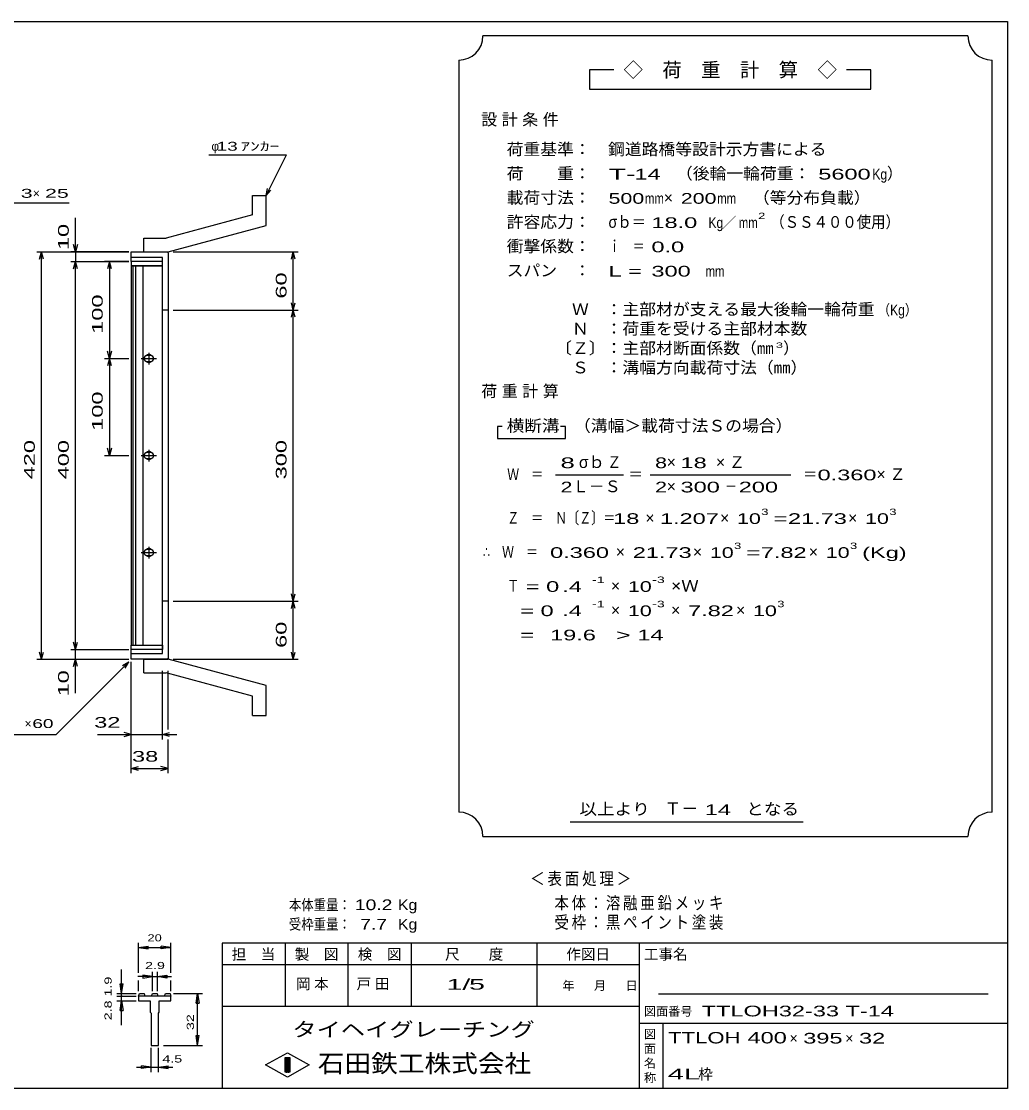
# Model space of a CAD drawing. Units: millimetres, scale not verified, with parts at other scales. Extents: x -910 to 866, y -641 to 527.
# Drawn here: x -151 to 866, y -573 to 527 of the extents above; entities that cross this region are included whole.
import ezdxf
from ezdxf.enums import TextEntityAlignment as Align

# ---------------------------------------------------------------- set-up
doc = ezdxf.new("R2010")
doc.units = ezdxf.units.MM
doc.header["$LTSCALE"] = 5
for name, color, linetype, lineweight in [('0_2', 150, 'Continuous', 25), ('16', 3, 'Continuous', 25), ('19', 6, 'Continuous', 25), ('22', 2, 'Continuous', 25), ('32', 4, 'Continuous', 25)]:
    doc.layers.add(name, color=color, linetype=linetype, lineweight=lineweight)
doc.styles.add('ベクトル', font='')
doc.styles.get('ベクトル').set_extended_font_data('ベクトル')

msp = doc.modelspace()

# ---------------------------------------------------------------- linework, layer by layer
at = {"layer": '0_2'}
for p, q in [((-864.5, 526.75), (865.5, 526.75)), ((865.5, 526.75), (865.5, -573.25)), ((865.5, -423.25), (55.5, -423.25)), ((55.5, -423.25), (55.5, -573.25)), ((120.5, -423.25), (120.5, -488.25)), ((185.5, -488.25), (185.5, -423.25)), ((250.5, -423.25), (250.5, -488.25)), ((380.5, -488.25), (380.5, -423.25)), ((485.5, -423.25), (485.5, -573.25)), ((485.5, -445.75), (55.5, -445.75)), ((845.5, -475.75), (505.5, -475.75)), ((55.5, -488.25), (485.5, -488.25)), ((485.5, -505.75), (865.5, -505.75)), ((510.5, -573.25), (510.5, -505.75)), ((100.5, -548.75), (123, -536.25)), ((123, -536.25), (145.5, -548.75)), ((123, -561.25), (100.5, -548.75)), ((120.5, -541.25), (125.5, -541.25)), ((120.5, -556.25), (120.5, -541.25)), ((120.5, -541.25), (121.5, -541.25)), ((121.5, -541.25), (121.5, -556.25)), ((122.5, -556.25), (122.5, -541.25)), ((122.5, -541.25), (123.5, -541.25)), ((145.5, -548.75), (123, -561.25)), ((123.5, -541.25), (123.5, -556.25)), ((124.5, -556.25), (124.5, -541.25)), ((124.5, -541.25), (125.5, -541.25)), ((125.5, -541.25), (125.5, -556.25)), ((125.5, -541.25), (125.5, -556.25)), ((125.5, -556.25), (120.5, -556.25)), ((121.5, -556.25), (122.5, -556.25)), ((123.5, -556.25), (124.5, -556.25)), ((865.5, -573.25), (-864.5, -573.25))]:
    msp.add_line(p, q, dxfattribs=at)
at = {"layer": '16'}
for p, q in [((-6, 279.25), (-38, 279.25)), ((-38, 279.25), (-38, 274.75)), ((-6, 274.75), (-6, 279.25)), ((-38, 274.75), (-6, 274.75)), ((-38, 274.75), (-38, -116.25)), ((-6, 274.75), (-38, 274.75)), ((-36.5, 274.75), (-36.5, -116.25)), ((-33.5, -116.25), (-33.5, 274.75)), ((-26, 274.75), (-26, -116.25)), ((-6, -116.25), (-6, 274.75)), ((-28, 179.25), (-12, 179.25)), ((-18, 182.25), (-22, 182.25)), ((-22, 176.25), (-18, 176.25)), ((-20, 185.25), (-20, 173.25)), ((-28, 79.25), (-12, 79.25)), ((-18, 82.25), (-22, 82.25)), ((-20, 85.25), (-20, 73.25)), ((-22, 76.25), (-18, 76.25)), ((-28, -20.75), (-12, -20.75)), ((-18, -17.75), (-22, -17.75)), ((-20, -14.75), (-20, -26.75)), ((-22, -23.75), (-18, -23.75)), ((-38, -116.25), (-6, -116.25)), ((-38, -120.75), (-38, -116.25)), ((-38, -116.25), (-6, -116.25)), ((-6, -120.75), (-38, -120.75)), ((-6, -116.25), (-6, -120.75))]:
    msp.add_line(p, q, dxfattribs=at)
for centre, radius, start, end in [((-22, 179.25), 3, 90, 270), ((-20, 179.25), 4, 46.6, 133.4), ((-20, 179.25), 4, 226.6, 313.4), ((-18, 179.25), 3, 270, 90), ((-22, 79.25), 3, 90, 270), ((-20, 79.25), 4, 46.6, 133.4), ((-18, 79.25), 3, 270, 90), ((-20, 79.25), 4, 226.6, 313.4), ((-22, -20.75), 3, 90, 270), ((-20, -20.75), 4, 46.6, 133.4), ((-18, -20.75), 3, 270, 90), ((-20, -20.75), 4, 226.6, 313.4)]:
    msp.add_arc(centre, radius, start, end, dxfattribs=at)
at = {"layer": '19'}
for p, q in [((87, 347.25), (101, 347.25)), ((87, 327.25), (87, 347.25)), ((101, 316.25), (101, 347.25)), ((87, 327.25), (-2, 303.25)), ((0, 289.25), (101, 316.25)), ((-25, 303.25), (-2, 303.25)), ((-25, 289.25), (-25, 303.25)), ((-38, 279.25), (-38, 289.25)), ((-38, 289.25), (-1, 289.25)), ((-25, 289.25), (0, 289.25)), ((-1, 289.25), (0, 288.25)), ((0, 288.25), (0, -129.75)), ((-6, 283.25), (-38, 283.25)), ((-6, -124.75), (-6, 283.25)), ((0, 229.25), (-6, 229.25)), ((0, -70.75), (-6, -70.75)), ((-38, -130.75), (-38, -120.75)), ((-38, -124.75), (-6, -124.75)), ((-1, -130.75), (-38, -130.75)), ((-25, -130.75), (0, -130.75)), ((-25, -144.75), (-25, -130.75)), ((0, -129.75), (-1, -130.75)), ((101, -157.75), (0, -130.75)), ((-25, -144.75), (-2, -144.75)), ((87, -168.75), (-2, -144.75)), ((101, -188.75), (101, -157.75)), ((87, -188.75), (87, -168.75)), ((87, -188.75), (101, -188.75))]:
    msp.add_line(p, q, dxfattribs=at)
at = {"layer": '22', "color": 4}
for p, q in [((824.5, 511.75), (324.5, 511.75)), ((299.5, 486.75), (299.5, -288.25)), ((849.5, -288.25), (849.5, 486.75)), ((459.5, 476.75), (434.5, 476.75)), ((434.5, 476.75), (434.5, 456.75)), ((724.5, 476.75), (699.5, 476.75)), ((724.5, 456.75), (724.5, 476.75)), ((434.5, 456.75), (724.5, 456.75)), ((42, 389.25), (122, 389.25)), ((101, 347.25), (122, 389.25)), ((101, 347.25), (102.5, 354.55)), ((101, 347.25), (106, 352.75)), ((-217, 339.75), (-102, 339.75)), ((-95.5, 289.25), (-95.5, 324.25)), ((-135.5, 289.25), (-40.5, 289.25)), ((-132.5, 281.75), (-130.5, 289.25)), ((-128.5, 281.75), (-130.5, 289.25)), ((-130.5, -130.75), (-130.5, 289.25)), ((-40.5, 289.25), (-100.5, 289.25)), ((-95.5, 289.25), (-97.5, 296.75)), ((-93.5, 296.75), (-95.5, 289.25)), ((-95.5, 289.25), (-95.5, 279.25)), ((5, 289.25), (134, 289.25)), ((127, 281.75), (129, 289.25)), ((131, 281.75), (129, 289.25)), ((129, 229.25), (129, 289.25)), ((-100.5, 279.25), (-40.5, 279.25)), ((-97.5, 271.75), (-95.5, 279.25)), ((-93.5, 271.75), (-95.5, 279.25)), ((-95.5, -120.75), (-95.5, 279.25)), ((-40.5, 279.25), (-65.5, 279.25)), ((-60.5, 279.25), (-62.5, 271.75)), ((-58.5, 271.75), (-60.5, 279.25)), ((-60.5, 279.25), (-60.5, 179.25)), ((129, 229.25), (127, 236.75)), ((129, 229.25), (131, 236.75)), ((5, 229.25), (134, 229.25)), ((127, 221.75), (129, 229.25)), ((131, 221.75), (129, 229.25)), ((129, -70.75), (129, 229.25)), ((-65.5, 179.25), (-40.5, 179.25)), ((-60.5, 179.25), (-62.5, 186.75)), ((-60.5, 179.25), (-62.5, 171.75)), ((-58.5, 186.75), (-60.5, 179.25)), ((-58.5, 171.75), (-60.5, 179.25)), ((-60.5, 179.25), (-60.5, 79.25)), ((344.5, 109.25), (339.5, 109.25)), ((339.5, 109.25), (339.5, 96.75)), ((409.5, 109.25), (404.5, 109.25)), ((409.5, 96.75), (409.5, 109.25)), ((339.5, 96.75), (409.5, 96.75)), ((-65.5, 79.25), (-40.5, 79.25)), ((-60.5, 79.25), (-62.5, 86.75)), ((-58.5, 86.75), (-60.5, 79.25)), ((399.5, 59.25), (469.5, 59.25)), ((497, 59.25), (642, 59.25)), ((129, -70.75), (127, -63.25)), ((129, -70.75), (131, -63.25)), ((5, -70.75), (134, -70.75)), ((127, -78.25), (129, -70.75)), ((131, -78.25), (129, -70.75)), ((129, -130.75), (129, -70.75)), ((-100.5, -120.75), (-40.5, -120.75)), ((-95.5, -120.75), (-97.5, -113.25)), ((-95.5, -120.75), (-93.5, -113.25)), ((-95.5, -130.75), (-95.5, -120.75)), ((-135.5, -130.75), (-40.5, -130.75)), ((-130.5, -130.75), (-132.5, -123.25)), ((-130.5, -130.75), (-128.5, -123.25)), ((-100.5, -130.75), (-40.5, -130.75)), ((-97.5, -138.25), (-95.5, -130.75)), ((-93.5, -138.25), (-95.5, -130.75)), ((-95.5, -165.75), (-95.5, -130.75)), ((5, -130.75), (134, -130.75)), ((129, -130.75), (127, -123.25)), ((129, -130.75), (131, -123.25)), ((-115.5, -208.25), (-40.5, -133.25)), ((-47, -137.25), (-40.5, -133.25)), ((-44.5, -139.75), (-40.5, -133.25)), ((-38, -213.25), (-38, -133.25)), ((-38, -248.25), (-38, -133.25)), ((-6, -213.25), (-6, -142.75)), ((0, -203.25), (0, -142.75)), ((-215.5, -208.25), (-115.5, -208.25)), ((-73, -208.25), (-38, -208.25)), ((-38, -208.25), (-45.5, -206.25)), ((-45.5, -210.25), (-38, -208.25)), ((-38, -208.25), (-6, -208.25)), ((-6, -208.25), (1.5, -206.25)), ((1.5, -210.25), (-6, -208.25)), ((-6, -208.25), (9, -208.25)), ((0, -248.25), (0, -213.25)), ((-38, -243.25), (-30.5, -241.25)), ((0, -243.25), (-7.5, -241.25)), ((-30.5, -245.25), (-38, -243.25)), ((-38, -243.25), (0, -243.25)), ((-7.5, -245.25), (0, -243.25)), ((414.5, -298.25), (654.5, -298.25)), ((324.5, -313.25), (824.5, -313.25))]:
    msp.add_line(p, q, dxfattribs=at)
for centre, start, end in [((299.5, 511.75), 270, 0), ((849.5, 511.75), 180, 270), ((299.5, -313.25), 0, 90), ((849.5, -313.25), 90, 180)]:
    msp.add_arc(centre, 25, start, end, dxfattribs=at)
at = {"layer": '32'}
for p, q in [((-30.483, -453.8), (-30.483, -422.8)), ((-30.483, -427.8), (-20.483, -426.3)), ((-30.483, -427.8), (-20.483, -429.3)), ((-30.483, -427.8), (2.85, -427.8)), ((-20.483, -429.3), (-20.483, -426.3)), ((2.85, -427.8), (-7.15, -426.3)), ((-7.15, -429.3), (-7.15, -426.3)), ((2.85, -427.8), (-7.15, -429.3)), ((2.85, -453.8), (2.85, -422.8)), ((-47.983, -475.3), (-47.983, -450.3)), ((-16.233, -457.8), (-31.233, -457.8)), ((-30.483, -472.8), (-30.483, -461.8)), ((-16.233, -457.8), (-26.233, -456.3)), ((-26.233, -456.3), (-26.233, -459.3)), ((-26.233, -459.3), (-16.233, -457.8)), ((-16.233, -472.8), (-16.233, -452.8)), ((-16.233, -457.8), (-11.4, -457.8)), ((-11.4, -452.8), (-11.4, -472.8)), ((-11.4, -457.8), (-1.4, -456.3)), ((-1.4, -459.3), (-11.4, -457.8)), ((-11.4, -457.8), (3.6, -457.8)), ((-1.4, -456.3), (-1.4, -459.3)), ((2.85, -472.8), (2.85, -461.8)), ((-47.983, -475.3), (-49.483, -465.3)), ((-49.483, -465.3), (-46.483, -465.3)), ((-47.983, -475.3), (-46.483, -465.3)), ((-52.983, -475.3), (-32.983, -475.3)), ((-52.983, -477.8), (-32.983, -477.8)), ((-52.983, -482.8), (-32.983, -482.8)), ((-49.483, -492.8), (-47.983, -482.8)), ((-47.983, -482.8), (-47.983, -475.3)), ((-47.983, -482.8), (-46.483, -492.8)), ((-47.983, -507.8), (-47.983, -482.8)), ((-30.483, -477.8), (-29.65, -475.3)), ((-30.483, -477.8), (-30.483, -482.8)), ((2.85, -477.8), (-30.483, -477.8)), ((-30.483, -482.8), (-18.4, -482.8)), ((-29.65, -475.3), (-24.817, -475.3)), ((-24.817, -475.3), (-23.983, -477.8)), ((-18.4, -482.8), (-18.4, -494.466)), ((-17.067, -477.8), (-16.233, -475.3)), ((-16.233, -475.3), (-11.4, -475.3)), ((-11.4, -475.3), (-10.567, -477.8)), ((-9.233, -494.466), (-9.233, -482.8)), ((-9.233, -482.8), (2.85, -482.8)), ((-3.65, -477.8), (-2.817, -475.3)), ((-2.817, -475.3), (2.017, -475.3)), ((2.017, -475.3), (2.85, -477.8)), ((2.85, -482.8), (2.85, -477.8)), ((5.35, -475.3), (35.35, -475.3)), ((28.85, -485.3), (30.35, -475.3)), ((30.35, -475.3), (31.85, -485.3)), ((30.35, -528.633), (30.35, -475.3)), ((-49.483, -492.8), (-46.483, -492.8)), ((-18.4, -494.466), (-17.567, -495.3)), ((-10.067, -495.3), (-9.233, -494.466)), ((28.85, -485.3), (31.85, -485.3)), ((-17.567, -495.3), (-17.567, -528.633)), ((-10.067, -528.633), (-10.067, -495.3)), ((30.35, -528.633), (28.85, -518.633)), ((28.85, -518.633), (31.85, -518.633)), ((30.35, -528.633), (31.85, -518.633)), ((-17.567, -528.633), (-10.067, -528.633)), ((-17.567, -556.133), (-17.567, -531.133)), ((-10.067, -556.133), (-10.067, -531.133)), ((-4.65, -528.633), (35.35, -528.633)), ((-17.567, -551.133), (-27.567, -549.633)), ((-27.567, -552.633), (-27.567, -549.633)), ((-10.067, -551.133), (-0.067, -549.633)), ((-0.067, -552.633), (-0.067, -549.633)), ((-32.567, -551.133), (-17.567, -551.133)), ((-17.567, -551.133), (-27.567, -552.633)), ((-17.567, -551.133), (-10.067, -551.133)), ((-10.067, -551.133), (-0.067, -552.633)), ((-10.067, -551.133), (4.933, -551.133))]:
    msp.add_line(p, q, dxfattribs=at)
msp.add_circle((-47.983, -477.8), 0.5, dxfattribs=at)

# ---------------------------------------------------------------- texts
at = {"layer": '0_2', "style": 'ベクトル'}
for s, height, p in [('担\u3000当', 11, (65.5, -434.75)), ('製\u3000図', 11, (130.5, -434.75)), ('検\u3000図', 11, (195.5, -434.75)), ('尺\u3000\u3000度', 11, (285.5, -434.75)), ('作図日', 11, (410.5, -434.75)), ('工事名', 11, (490.5, -434.75)), ('年', 9.164, (406.5, -467)), ('月', 9.164, (439, -467)), ('日', 9.164, (471.5, -467)), ('図面番号', 9.164, (490.5, -493.5)), ('図', 9.164, (490.5, -517)), ('面', 9.164, (490.5, -532)), ('名', 9.164, (490.5, -547)), ('称', 9.164, (490.5, -562))]:
    msp.add_text(s, height=height, dxfattribs=at).set_placement(p, align=Align.MIDDLE_LEFT)
at = {"layer": '0_2', "color": 222, "style": 'ベクトル'}
for s, height, width, p in [('タイヘイグレーチング', 14.66, 1.25, (128, -512.25)), ('石田鉄工株式会社', 18.33, 1.1, (154.25, -547.25))]:
    msp.add_text(s, height=height, dxfattribs=dict(at, width=width)).set_placement(p, align=Align.MIDDLE_LEFT)
at = {"layer": '22', "style": 'ベクトル'}
for s, height, p in [('◇\u3000荷\u3000重\u3000計\u3000算\u3000◇', 14.66, (469.5, 476.75)), ('φ', 9.164, (44.5, 398)), ('）', 12.1, (741, 370)), ('×', 9.164, (-139.5, 349.5)), ('×', 12.1, (511, 345)), ('／', 11, (570.75, 319.25)), ('）', 12.1, (634, 190)), ('σｂ', 12.1, (423.5, 72.5)), ('×', 12.1, (514, 72.5)), ('Ｌ－Ｓ', 12.1, (417, 47.5)), ('×', 12.1, (514, 47.5)), ('×', 12.1, (492, 15)), ('×', 12.1, (569, 15)), ('×', 12.1, (701, 15)), ('×', 12.1, (461.5, -20)), ('×', 12.1, (541, -20)), ('×', 12.1, (660.5, -20)), ('×', 12.1, (456.5, -55)), ('×', 12.1, (456.5, -80)), ('×', 12.1, (518.5, -80)), ('×', 12.1, (585.5, -80)), ('×', 9.164, (-148, -197)), ('Ｔ－', 12.83, (511.5, -284.5)), ('×', 11, (640.5, -521.25)), ('×', 11, (698, -521.25)), ('枠', 11, (546.5, -558.25))]:
    msp.add_text(s, height=height, dxfattribs=at).set_placement(p, align=Align.MIDDLE_LEFT)
for s, height, width, p in [(' 13 ', 9.164, 1.6, (44.5, 398)), ('ｱﾝｶｰ', 9.164, 1.6, (74.5, 398)), ('荷重基準：\u3000', 12.1, 1.05, (349, 395)), ('鋼道路橋等設計示方書による', 12.1, 1.05, (453.5, 395)), ('荷\u3000\u3000重：\u3000', 12.1, 1.05, (349, 370)), ('T-', 11, 2, (454, 369.25)), (' 14 ', 11, 1.65, (474, 369.25)), ('（後輪一輪荷重：', 12.1, 1.05, (523.5, 370)), (' 5600', 11, 1.65, (663.5, 369.25)), ('Kg', 11, 0.85, (726, 369.25)), ('3', 9.164, 1.8, (-152, 349.5)), ('25', 9.164, 1.8, (-127, 349.5)), ('載荷寸法：\u3000', 12.1, 1.05, (349, 345)), ('\u3000（等分布負載）', 12.1, 1.05, (585.5, 345)), ('500', 11, 1.5, (454, 344.25)), ('mm', 11, 0.8, (491.5, 344.25)), ('200', 11, 1.5, (528.5, 344.25)), ('mm', 11, 0.8, (566, 344.25)), ('許容応力：\u3000', 12.1, 1.05, (349, 320)), ('σｂ＝', 12.1, 0.9, (454, 320)), (' 18.0', 11, 1.65, (491.5, 319.25)), ('Kg', 11, 0.85, (557, 319.25)), ('mm', 11, 0.8, (588.25, 319.25)), ('2', 6.598, 1.5, (608.25, 326.25)), ('（ＳＳ４００使用）', 12.1, 0.9, (620.75, 320)), ('衝撃係数：\u3000', 12.1, 1.05, (349, 295)), ('ｉ\u3000＝', 12.1, 0.75, (454, 295)), (' 0.0', 11, 1.65, (491.5, 294.25)), ('スパン\u3000：\u3000', 12.1, 1.05, (349, 270)), ('L =', 11, 1.65, (454, 269.25)), (' 300 ', 11, 1.65, (491.5, 269.25)), ('mm', 11, 0.8, (554, 269.25)), ('\u3000Ｗ\u3000：主部材が支える最大後輪一輪荷重', 12.1, 1.05, (399, 230)), ('（Kg）', 11, 0.85, (731.5, 229.25)), ('\u3000Ｎ\u3000：荷重を受ける主部材本数', 12.1, 1.05, (399, 210)), ('〔Ｚ〕：主部材断面係数（㎜', 12.1, 1.05, (399, 190)), ('3', 5.499, 1.8, (626.5, 193)), ('\u3000Ｓ\u3000：溝幅方向載荷寸法（㎜）', 12.1, 1.05, (399, 170)), ('横断溝', 12.1, 1.1, (349, 110)), ('\u3000（溝幅＞載荷寸法Ｓの場合）', 12.1, 1.05, (401, 110)), ('8', 11, 1.8, (404.5, 71.75)), ('Ｚ', 12.1, 0.9, (452.5, 72.5)), ('8', 11, 1.5, (502, 71.75)), (' 18 ', 11, 1.65, (521.5, 71.75)), ('Ｗ\u3000＝', 12.1, 0.75, (349.5, 60)), ('＝', 12.1, 0.9, (474.5, 60)), ('＝', 12.1, 0.9, (654.5, 60)), ('0.360', 11, 1.65, (669.5, 59.25)), ('2', 11, 1.5, (404.5, 46.75)), ('2', 11, 1.5, (502, 46.75)), (' 300 ', 11, 1.65, (521.5, 46.75)), ('－', 12.1, 0.75, (574, 47.5)), (' 200 ', 11, 1.65, (581.5, 46.75)), ('Ｚ\u3000＝\u3000Ｎ〔Ｚ〕＝', 12.1, 0.75, (349.5, 15)), ('3', 6.598, 1.5, (611.5, 21.25)), ('3', 6.598, 1.5, (743.5, 21.25)), (' 18 ', 11, 1.65, (452, 14.25)), ('1.207', 11, 1.65, (507, 14.25)), ('10', 11, 1.5, (586.5, 14.25)), ('=', 11, 1.7, (624, 14.25)), ('21.73', 11, 1.65, (639, 14.25)), ('10', 11, 1.5, (718.5, 14.25)), ('3', 6.598, 1.5, (583.5, -13.75)), ('3', 6.598, 1.5, (703, -13.75)), ('∴\u3000Ｗ\u3000＝', 12.1, 0.75, (324.5, -20)), (' 0.360', 11, 1.65, (387, -20.75)), ('21.73', 11, 1.65, (479, -20.75)), ('10', 11, 1.5, (558.5, -20.75)), ('=', 11, 1.7, (596, -20.75)), ('7.82', 11, 1.65, (611, -20.75)), ('10', 11, 1.5, (678, -20.75)), ('(Kg)', 11, 1.65, (715.5, -20.75)), ('Ｔ', 12.1, 0.75, (349.5, -55)), (' = 0', 11, 1.65, (362, -55.75)), (' .4 ', 11, 1.65, (399.5, -55.75)), ('-1', 6.598, 1.65, (437, -48.75)), ('10', 11, 1.5, (474, -55.75)), ('-3', 6.598, 1.65, (499, -48.75)), ('×Ｗ', 12.1, 1.1, (518.5, -55)), ('  = 0', 11, 1.65, (349.5, -80.75)), (' .4 ', 11, 1.65, (399.5, -80.75)), ('-1', 6.598, 1.65, (437, -73.75)), ('10', 11, 1.5, (474, -80.75)), ('-3', 6.598, 1.65, (499, -73.75)), ('7.82', 11, 1.65, (536, -80.75)), ('10', 11, 1.5, (603, -80.75)), ('3', 6.598, 1.5, (628, -73.75)), ('  =', 11, 1.65, (349.5, -105.75)), (' 19.6', 11, 1.65, (387, -105.75)), ('>', 11, 1.7, (462, -105.75)), (' 14 ', 11, 1.65, (477, -105.75)), (' 60 ', 9.164, 1.6, (-145.5, -197)), (' 32 ', 11, 1.65, (-83, -195.75)), (' 38 ', 11, 1.65, (-44, -230.75)), ('以上より\u3000', 12.1, 1.1, (424, -285)), (' 14 ', 11, 1.65, (546.5, -285.75)), ('となる', 12.1, 1.1, (596, -285)), ('本体重量：', 11, 0.85, (124.5, -383.75)), (' 10.2', 11, 1.35, (187, -383.75)), ('Kg', 11, 1.1, (237, -383.75)), ('受枠重量：', 11, 0.85, (124.5, -403.75)), ('  7.7', 11, 1.35, (187, -403.75)), ('Kg', 11, 1.1, (237, -403.75)), ('1/', 11, 2, (287, -465.75)), (' 5 ', 11, 2, (302, -465.75)), ('TTLOH32-33 T-14            ', 11, 1.65, (550, -493.25)), ('TTLOH', 11.73, 1.45, (515.5, -520.75)), (' 400 ', 11.73, 1.55, (590.5, -520.75)), (' 395 ', 11, 1.65, (648, -521.25)), (' 32 ', 11, 1.65, (705.5, -521.25)), ('4L', 11, 2.05, (515, -558.25))]:
    msp.add_text(s, height=height, dxfattribs=dict(at, width=width)).set_placement(p, align=Align.MIDDLE_LEFT)
at = {"layer": '22', "style": 'ベクトル', "width": 1.65}
for s, p in [(' 10 ', (-108, 284.25)), (' 60 ', (116.5, 234.25)), (' 100 ', (-73, 198)), (' 100 ', (-73, 98)), (' 420 ', (-143, 48)), (' 400 ', (-108, 48)), (' 300 ', (116.5, 48)), (' 60 ', (116.5, -125.75)), (' 10 ', (-108, -175.75))]:
    msp.add_text(s, height=11, rotation=90, dxfattribs=at).set_placement(p, align=Align.MIDDLE_LEFT)
at = {"layer": '22', "attachment_point": 4, "style": 'ベクトル'}
for s, insert, char_height in [('\\T1.28;設計条件', (322.75, 425), 12.1), ('\\T1.28;荷重計算', (322.75, 145), 12.1), ('\\T1.42;×Ｚ', (564.75, 72.5), 12.1), ('\\T1.42;×Ｚ', (730.25, 60), 12.1), ('\\T1.2;\\W0.85;＜表面処理＞', (373.25, -357.5), 12.83), ('\\T1.19;\\W0.85;本体：溶融亜鉛メッキ', (398.25, -382.5), 12.83), ('\\T1.19;\\W0.85;受枠：黒ペイント塗装', (398.25, -402.5), 12.83), ('\\T1.25;岡本\u3000', (131.75, -465.75), 11), ('\\T1.25;戸田\u3000', (194.25, -465.75), 11)]:
    msp.add_mtext(s, dxfattribs=dict(at, insert=insert, char_height=char_height))
at = {"layer": '32', "color": 2, "style": 'ベクトル'}
for s, width, p in [('20', 1.35, (-21.317, -417.8)), ('2.9', 1.5, (-23.817, -446.3)), (' 4.5 ', 1.5, (-10.067, -542.633))]:
    msp.add_text(s, height=7.331, dxfattribs=dict(at, width=width)).set_placement(p, align=Align.MIDDLE_LEFT)
at = {"layer": '32', "color": 2, "style": 'ベクトル', "width": 1.5}
for s, p in [('2.8 1.9', (-61.983, -502.8)), (' 32 ', (22.85, -516.967))]:
    msp.add_text(s, height=7.331, rotation=90, dxfattribs=at).set_placement(p, align=Align.MIDDLE_LEFT)

doc.saveas('drawing.dxf')
